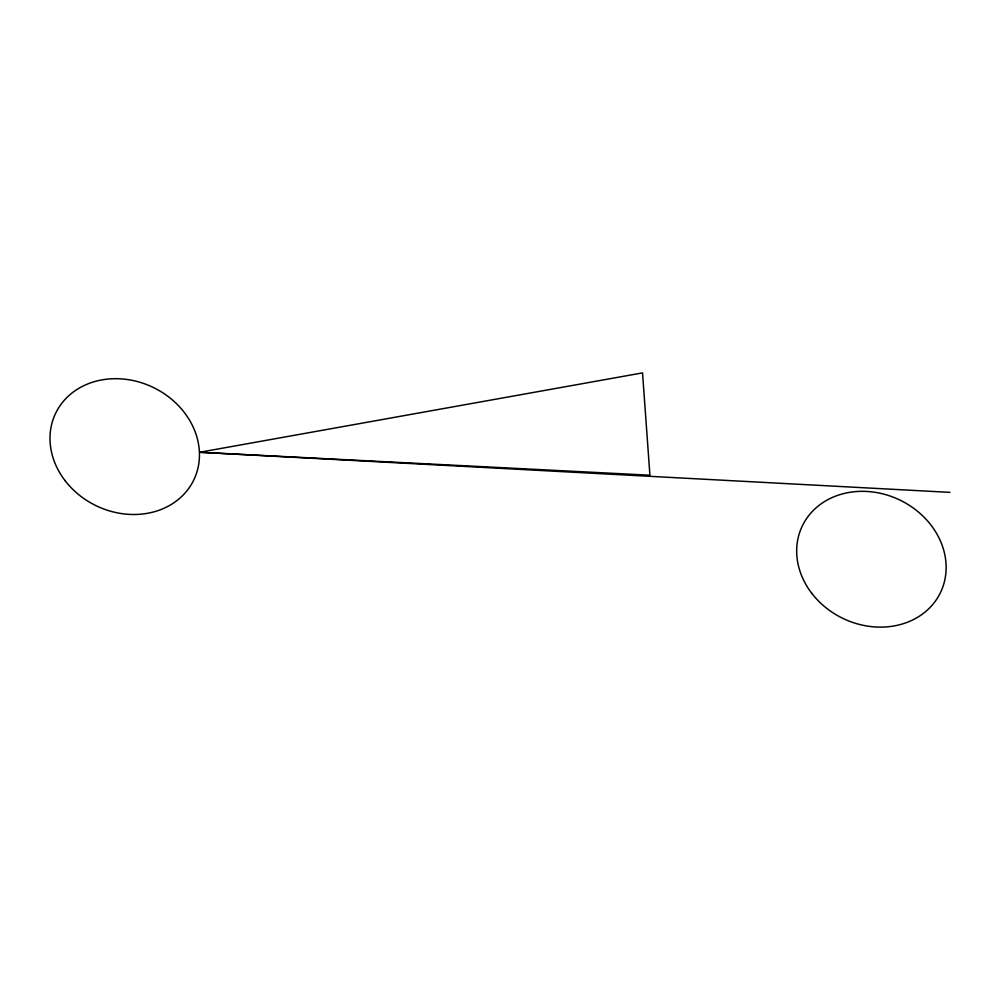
<?xml version="1.0" encoding="UTF-8"?>
<svg xmlns="http://www.w3.org/2000/svg" width="1000" height="1000" viewBox="0 0 1000 1000"><rect width="100%" height="100%" fill="white"/><g stroke="black" fill="none" stroke-linecap="round" stroke-linejoin="round"><path stroke-width="1.5" d="M199.662 452.275L642.537 372.887L649.925 475.213L199.662 452.275L950 492.362M811.675 593.175A76.712 65.688 25.8 0 0 940.175 593.188A76.712 65.688 25.8 0 0 862.337 491.325A76.712 65.688 25.8 0 0 811.675 593.175M64.987 480.538A76.712 65.688 25.8 0 0 193.5 480.55A76.712 65.688 25.8 0 0 115.662 378.688A76.712 65.688 25.8 0 0 64.987 480.538"/></g></svg>
